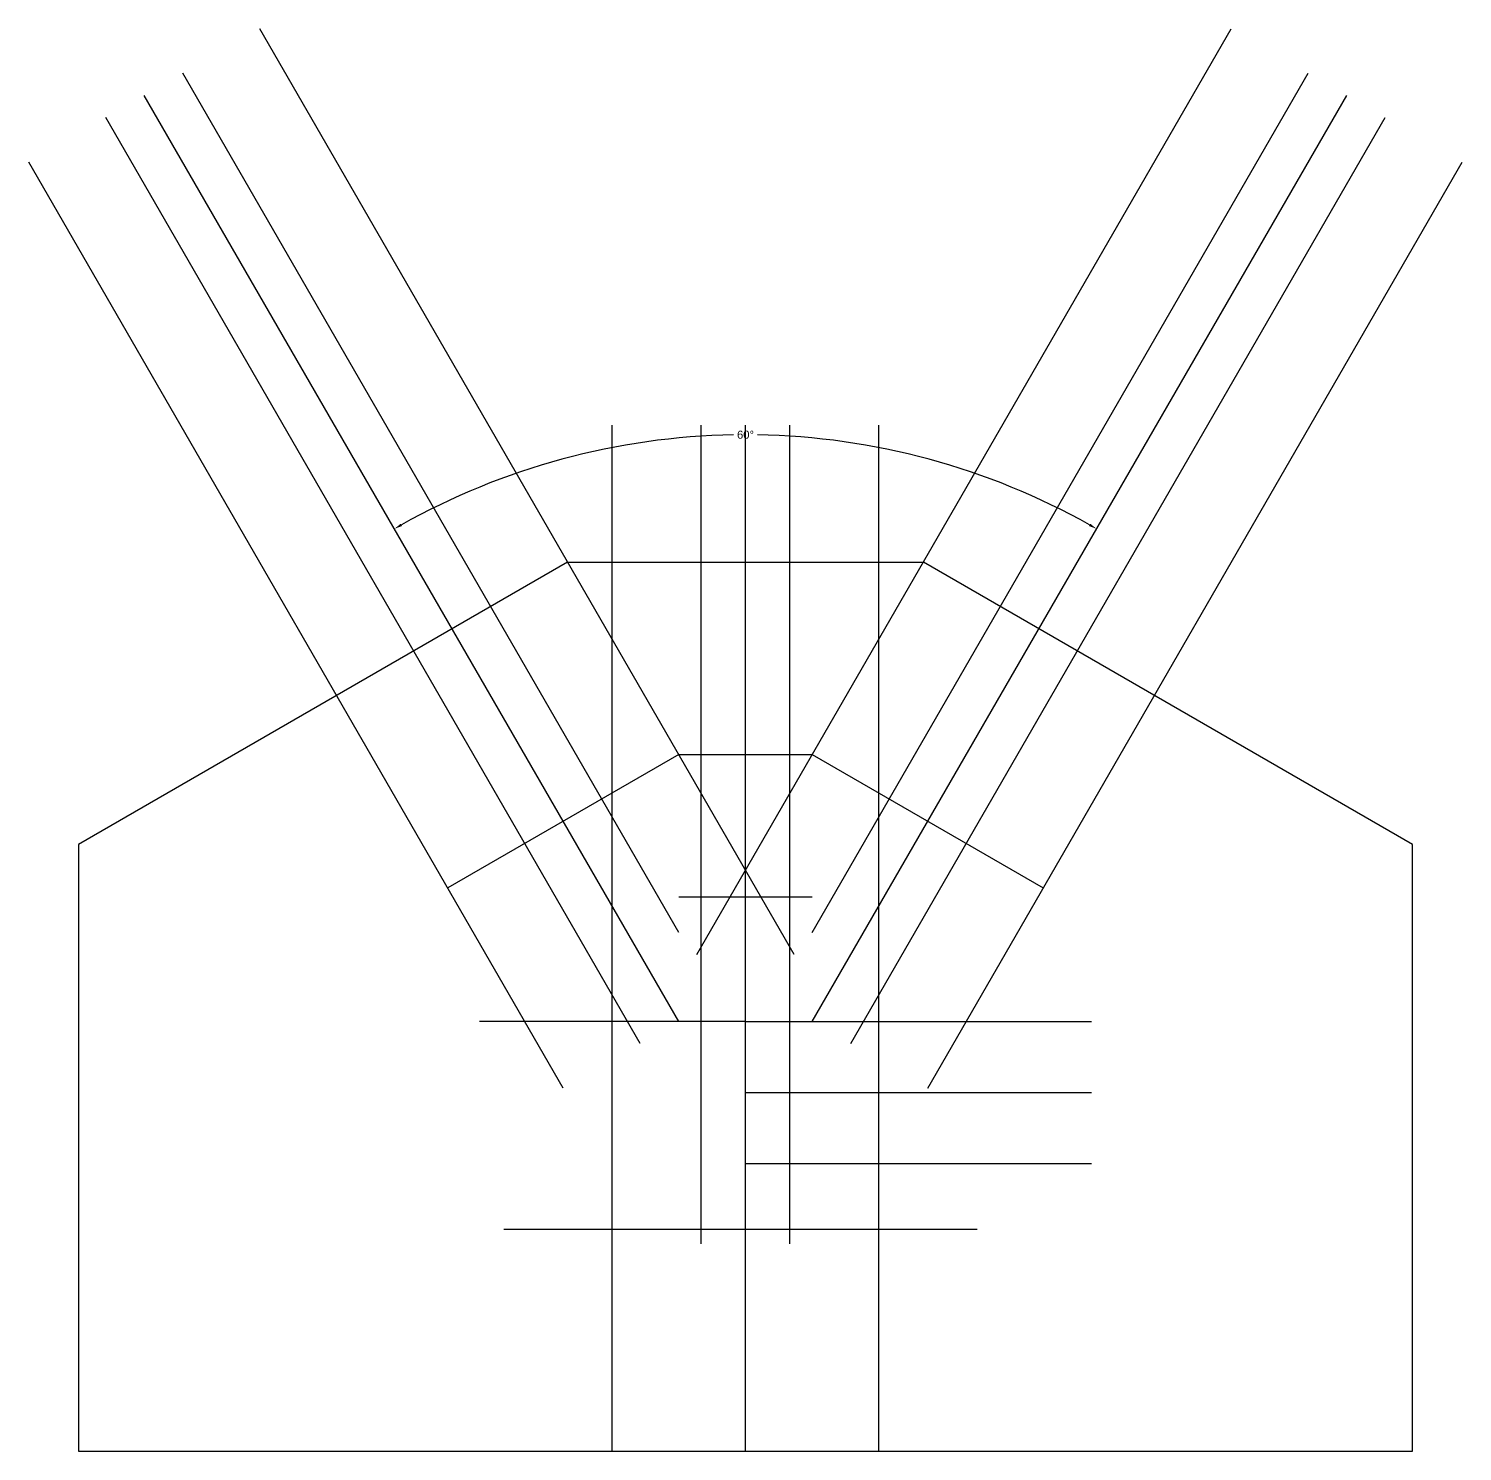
# Model space of a CAD drawing. Header units: inches. Extents: x -313 to 1965, y -639 to 520.
# Drawn here: x -65.69 to -33.45, y -5.4 to 26.59 of the extents above; entities that cross this region are included whole.
import ezdxf

# ---------------------------------------------------------------- set-up
doc = ezdxf.new("R2010")
doc.units = ezdxf.units.IN
doc.header["$MEASUREMENT"] = 0
doc.styles.get("Standard").update_dxf_attribs({"font": 'arial.ttf'})
doc.dimstyles.get("Standard").update_dxf_attribs({"dimtxt": 0.18, "dimasz": 0.18, "dimexe": 0.18, "dimexo": 0.0625, "dimgap": 0.09, "dimtad": 0, "dimtih": 1, "dimtoh": 1, "dimdec": 4, "dimzin": 0, "dimdsep": 46, "dimtxsty": 'Standard', "dimcen": 0.09, "dimadec": 0, "dimazin": 0, "dimtfac": 1, "dimtdec": 4, "dimtofl": 0, "dimtmove": 0, "dimatfit": 3, "dimfxl": 1, "dimtolj": 1, "dimtzin": 0, "dimarcsym": 0})

# ---------------------------------------------------------------- blocks, each defined once
blk = doc.blocks.new('*D2')
at = {"color": 0, "lineweight": -2, "transparency": 16777216}
for start, end in [(90.969, 119.3469), (60.6531, 89.031)]:
    blk.add_arc((-49.569, 1.668), 15.79, start, end, dxfattribs=at)
at = {"color": 0, "transparency": 16777216}
for points in [[(-57.293, 15.406), (-57.323, 15.458), (-57.464, 15.343)], [(-41.815, 15.458), (-41.845, 15.406), (-41.674, 15.343)]]:
    blk.add_solid(points, dxfattribs=at)
at = {"layer": 'Defpoints', "color": 0, "transparency": 16777216}
for p in [(-63.092, 25.091), (-36.046, 25.091), (-46.827, 17.219), (-51.069, 4.266), (-48.069, 4.266)]:
    blk.add_point(p, dxfattribs=at)
at = {"color": 0, "transparency": 16777216, "insert": (-49.569, 17.459), "char_height": 0.18, "attachment_point": 5}
blk.add_mtext('\\A1;60°', dxfattribs=at)

msp = doc.modelspace()

# ---------------------------------------------------------------- linework, layer by layer
for points in [[(-48.47094, 5.76613), (-60.4942, 26.59102)], [(-50.66709, 5.76613), (-38.64383, 26.59102)], [(-51.06901, 6.26613), (-62.22625, 25.59102)], [(-48.06901, 6.26613), (-36.91178, 25.59102)], [(-51.06901, 4.26613), (-63.09227, 25.09102)], [(-48.06901, 4.26613), (-36.04575, 25.09102)], [(-51.93504, 3.76613), (-63.9583, 24.59102)], [(-47.20299, 3.76613), (-35.17973, 24.59102)], [(-53.66709, 2.76613), (-65.69035, 23.59102)], [(-45.47094, 2.76613), (-33.44768, 23.59102)], [(-52.56901, -5.40375), (-52.56901, 17.67043)], [(-50.56901, -0.73387), (-50.56901, 17.67043)], [(-49.56901, -5.40375), (-49.56901, 17.67043)], [(-48.56901, -0.73387), (-48.56901, 17.67043)], [(-46.56901, -0.73387), (-46.56901, 17.67043)], [(-46.56901, -5.40375), (-46.56901, 17.67043)], [(-53.56901, 14.59625), (-64.56901, 8.2454), (-64.56901, -5.40375), (-34.56901, -5.40375), (-34.56901, 8.2454), (-45.56901, 14.59625)], [(-53.56901, 14.59625), (-45.56901, 14.59625)], [(-51.06901, 10.26613), (-56.26516, 7.26613)], [(-51.06901, 10.26613), (-48.06901, 10.26613)], [(-48.06901, 10.26613), (-42.87286, 7.26613)], [(-51.06901, 7.06613), (-48.06901, 7.06613)], [(-49.56901, 4.26613), (-55.55315, 4.26613)], [(-49.56901, 4.26613), (-41.78754, 4.26613)], [(-49.56901, 2.66613), (-41.78754, 2.66613)], [(-49.56901, 1.06613), (-41.78754, 1.06613)], [(-55.00502, -0.40375), (-44.36256, -0.40375)], [(-55.00502, -5.40375), (-44.36256, -5.40375)]]:
    msp.add_lwpolyline(points)

# ---------------------------------------------------------------- dimensions: what is measured, and where the dimension line sits
dim = msp.add_angular_dim_2l(base=(-46.82702, 17.21864), line1=((-48.06901, 4.26613), (-36.04575, 25.09102)), line2=((-51.06901, 4.26613), (-63.09227, 25.09102)), dimstyle='Standard')
dim.commit()
dim.dimension.update_dxf_attribs({"geometry": '*D2', "text_midpoint": (-49.56901, 17.45853)})

doc.saveas('drawing.dxf')
